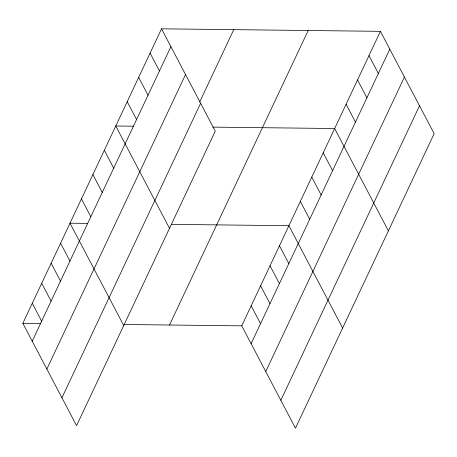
<?xml version="1.0" encoding="UTF-8"?>
<svg xmlns="http://www.w3.org/2000/svg" width="457" height="457" viewBox="0 0 457 457"><rect width="100%" height="100%" fill="white"/><g stroke="black" fill="none" stroke-linecap="round" stroke-linejoin="round"><path stroke-width="0.69" d="M161.532 28.814L215.258 131.153L76.576 425.661L22.85 323.328L161.532 28.814L380.424 31.339L434.15 133.673L295.468 428.186L241.742 325.847L380.424 31.339M32.218 341.173L170.901 46.66M46.86 369.056L185.536 74.542M199.743 101.9L233.767 29.648M61.941 397.779L200.623 103.271M169.507 325.018L308.189 30.505M251.11 343.693L389.792 49.185M265.751 371.575L404.428 77.067M280.832 400.303L419.515 105.79M133.473 126.206L115.764 126.006L169.496 228.34M212.808 127.12L334.655 128.526L388.387 230.865M87.704 223.399L70.001 223.193L123.727 325.527M171.295 224.358L288.893 225.712L342.619 328.052M22.85 323.328L40.553 323.527M124.144 324.493L241.742 325.847M368.982 55.634L378.35 73.48M357.54 79.929L366.908 97.781M346.098 104.23L355.466 122.076M323.219 152.821L332.587 170.672M311.777 177.122L321.145 194.968M300.335 201.417L309.703 219.263M279.461 245.74L288.83 263.586M270.03 265.768L279.404 283.614M150.09 53.115L159.459 70.961M260.604 285.796L269.973 303.642M138.648 77.41L148.017 95.256M251.173 305.824L260.541 323.67M127.206 101.705L136.574 119.551M104.327 150.302L113.696 168.147M92.885 174.597L102.254 192.443M81.443 198.898L90.812 216.744M60.57 243.221L69.938 261.067M51.138 263.243L60.513 281.095M41.713 283.271L51.081 301.117M32.281 303.299L41.65 321.145"/></g></svg>
